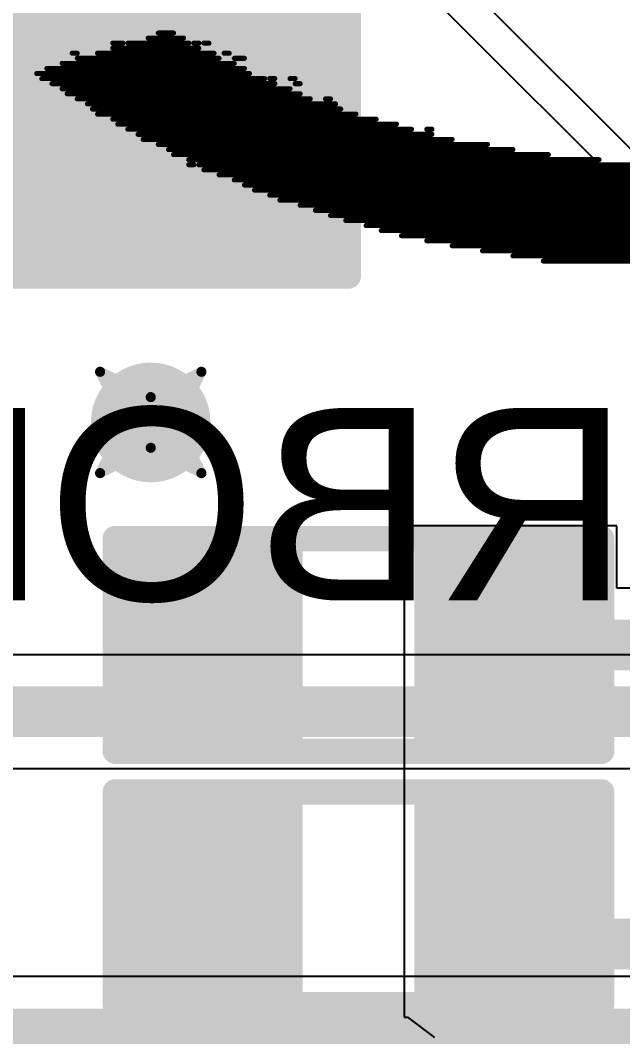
# Model space of a CAD drawing. Header units: inches. Extents: x -5 to 247, y -53 to 67.
# Drawn here: x 30.79 to 33.81, y -26.04 to -20.94 of the extents above; entities that cross this region are included whole.
import ezdxf

# ---------------------------------------------------------------- set-up
doc = ezdxf.new("R2010")
doc.units = ezdxf.units.IN
for name, color, linetype in [('Board Outline', 216, 'Continuous'), ('Bottom Layer', 5, 'Continuous'), ('Bottom Overlay', 54, 'Continuous'), ('Drill Drawing', 1, 'Continuous'), ('Top Layer', 1, 'Continuous'), ('Top Overlay', 2, 'Continuous'), ('Top Paste', 8, 'Continuous'), ('Top Solder', 216, 'Continuous'), ('Via Holes', 16, 'Continuous')]:
    doc.layers.add(name, color=color, linetype=linetype)
doc.styles.add('Arial', font='', dxfattribs={"height": 0.2})
doc.styles.get('Arial').set_extended_font_data('Arial')

# ---------------------------------------------------------------- blocks, each defined once
blk = doc.blocks.new('R___0603_19')
at = {"layer": 'Top Layer'}
for points in [[(-0.381, 0.4445), (-0.381, -0.4445), (-1.143, -0.4445), (-1.143, 0.4445)], [(1.143, 0.4445), (1.143, -0.4445), (0.381, -0.4445), (0.381, 0.4445)]]:
    blk.add_hatch(color=1, dxfattribs=at).paths.add_polyline_path(points)
at = {"layer": 'Top Paste'}
for points in [[(-0.381, 0.4445), (-0.381, -0.4445), (-1.143, -0.4445), (-1.143, 0.4445)], [(1.143, 0.4445), (1.143, -0.4445), (0.381, -0.4445), (0.381, 0.4445)]]:
    blk.add_hatch(color=8, dxfattribs=at).paths.add_polyline_path(points)
at = {"layer": 'Top Solder'}
for points in [[(-0.2794, 0.5461), (-0.2794, -0.5461), (-1.2446, -0.5461), (-1.2446, 0.5461)], [(1.2446, 0.5461), (1.2446, -0.5461), (0.2794, -0.5461), (0.2794, 0.5461)]]:
    blk.add_hatch(color=216, dxfattribs=at).paths.add_polyline_path(points)
at = {"layer": 'Top Overlay'}
for points in [[(-1.2192, 0.5334, 0.127, 0.127, 0), (-1.2192, -0.5334, 0.127, 0.127, 0)], [(1.2192, 0.5334, 0.127, 0.127, 0), (-1.2192, 0.5334, 0.127, 0.127, 0)], [(1.2192, 0.5334, 0.127, 0.127, 0), (1.2192, -0.5334, 0.127, 0.127, 0)], [(1.2192, -0.5334, 0.127, 0.127, 0), (-1.2192, -0.5334, 0.127, 0.127, 0)]]:
    blk.add_lwpolyline(points, format="xyseb", dxfattribs=at)
for points in [[(-1.25095, 0.5334, 0.0635, 0.0635, 1), (-1.18745, 0.5334, 0.0635, 0.0635, 1)], [(-1.25095, 0.5334, 0.0635, 0.0635, 1), (-1.18745, 0.5334, 0.0635, 0.0635, 1)], [(1.18745, 0.5334, 0.0635, 0.0635, 1), (1.25095, 0.5334, 0.0635, 0.0635, 1)], [(1.18745, 0.5334, 0.0635, 0.0635, 1), (1.25095, 0.5334, 0.0635, 0.0635, 1)], [(-1.25095, -0.5334, 0.0635, 0.0635, 1), (-1.18745, -0.5334, 0.0635, 0.0635, 1)], [(-1.25095, -0.5334, 0.0635, 0.0635, 1), (-1.18745, -0.5334, 0.0635, 0.0635, 1)], [(1.18745, -0.5334, 0.0635, 0.0635, 1), (1.25095, -0.5334, 0.0635, 0.0635, 1)], [(1.18745, -0.5334, 0.0635, 0.0635, 1), (1.25095, -0.5334, 0.0635, 0.0635, 1)]]:
    blk.add_lwpolyline(points, format="xyseb", close=True, dxfattribs=at)
blk = doc.blocks.new('R___0603_34')
at = {"layer": 'Top Layer'}
for points in [[(-0.381, 0.4445), (-0.381, -0.4445), (-1.143, -0.4445), (-1.143, 0.4445)], [(1.143, 0.4445), (1.143, -0.4445), (0.381, -0.4445), (0.381, 0.4445)]]:
    blk.add_hatch(color=1, dxfattribs=at).paths.add_polyline_path(points)
at = {"layer": 'Top Paste'}
for points in [[(-0.381, 0.4445), (-0.381, -0.4445), (-1.143, -0.4445), (-1.143, 0.4445)], [(1.143, 0.4445), (1.143, -0.4445), (0.381, -0.4445), (0.381, 0.4445)]]:
    blk.add_hatch(color=8, dxfattribs=at).paths.add_polyline_path(points)
at = {"layer": 'Top Solder'}
for points in [[(-0.2794, 0.5461), (-0.2794, -0.5461), (-1.2446, -0.5461), (-1.2446, 0.5461)], [(1.2446, 0.5461), (1.2446, -0.5461), (0.2794, -0.5461), (0.2794, 0.5461)]]:
    blk.add_hatch(color=216, dxfattribs=at).paths.add_polyline_path(points)
at = {"layer": 'Top Overlay'}
for points in [[(-1.2192, 0.5334, 0.127, 0.127, 0), (-1.2192, -0.5334, 0.127, 0.127, 0)], [(1.2192, 0.5334, 0.127, 0.127, 0), (-1.2192, 0.5334, 0.127, 0.127, 0)], [(1.2192, 0.5334, 0.127, 0.127, 0), (1.2192, -0.5334, 0.127, 0.127, 0)], [(1.2192, -0.5334, 0.127, 0.127, 0), (-1.2192, -0.5334, 0.127, 0.127, 0)]]:
    blk.add_lwpolyline(points, format="xyseb", dxfattribs=at)
for points in [[(-1.25095, 0.5334, 0.0635, 0.0635, 1), (-1.18745, 0.5334, 0.0635, 0.0635, 1)], [(-1.25095, 0.5334, 0.0635, 0.0635, 1), (-1.18745, 0.5334, 0.0635, 0.0635, 1)], [(1.18745, 0.5334, 0.0635, 0.0635, 1), (1.25095, 0.5334, 0.0635, 0.0635, 1)], [(1.18745, 0.5334, 0.0635, 0.0635, 1), (1.25095, 0.5334, 0.0635, 0.0635, 1)], [(-1.25095, -0.5334, 0.0635, 0.0635, 1), (-1.18745, -0.5334, 0.0635, 0.0635, 1)], [(-1.25095, -0.5334, 0.0635, 0.0635, 1), (-1.18745, -0.5334, 0.0635, 0.0635, 1)], [(1.18745, -0.5334, 0.0635, 0.0635, 1), (1.25095, -0.5334, 0.0635, 0.0635, 1)], [(1.18745, -0.5334, 0.0635, 0.0635, 1), (1.25095, -0.5334, 0.0635, 0.0635, 1)]]:
    blk.add_lwpolyline(points, format="xyseb", close=True, dxfattribs=at)
blk = doc.blocks.new('C___1206_51')
at = {"layer": 'Top Layer'}
for points in [[(-2.032, 0.889), (-0.508, 0.889), (-0.508, -0.889), (-2.032, -0.889)], [(0.508, 0.889), (2.032, 0.889), (2.032, -0.889), (0.508, -0.889)]]:
    blk.add_hatch(color=1, dxfattribs=at).paths.add_polyline_path(points)
at = {"layer": 'Top Paste'}
for points in [[(-2.032, 0.889), (-0.508, 0.889), (-0.508, -0.889), (-2.032, -0.889)], [(0.508, 0.889), (2.032, 0.889), (2.032, -0.889), (0.508, -0.889)]]:
    blk.add_hatch(color=8, dxfattribs=at).paths.add_polyline_path(points)
at = {"layer": 'Top Solder'}
for points in [[(-2.1336, 0.9906), (-0.4064, 0.9906), (-0.4064, -0.9906), (-2.1336, -0.9906)], [(0.4064, 0.9906), (2.1336, 0.9906), (2.1336, -0.9906), (0.4064, -0.9906)]]:
    blk.add_hatch(color=216, dxfattribs=at).paths.add_polyline_path(points)
at = {"layer": 'Top Overlay'}
for points in [[(-2.1336, 0.9906, 0.127, 0.127, 0), (-0.6096, 0.9906, 0.127, 0.127, 0)], [(-2.1336, 0.9906, 0.127, 0.127, 0), (-2.1336, -0.9906, 0.127, 0.127, 0)], [(0.6096, 0.9906, 0.127, 0.127, 0), (2.1336, 0.9906, 0.127, 0.127, 0)], [(2.1336, 0.9906, 0.127, 0.127, 0), (2.1336, -0.9906, 0.127, 0.127, 0)], [(-2.1336, -0.9906, 0.127, 0.127, 0), (-0.6096, -0.9906, 0.127, 0.127, 0)], [(0.6096, -0.9906, 0.127, 0.127, 0), (2.1336, -0.9906, 0.127, 0.127, 0)]]:
    blk.add_lwpolyline(points, format="xyseb", dxfattribs=at)
for points in [[(-2.16535, 0.9906, 0.0635, 0.0635, 1), (-2.10185, 0.9906, 0.0635, 0.0635, 1)], [(-2.16535, 0.9906, 0.0635, 0.0635, 1), (-2.10185, 0.9906, 0.0635, 0.0635, 1)], [(-0.64135, 0.9906, 0.0635, 0.0635, 1), (-0.57785, 0.9906, 0.0635, 0.0635, 1)], [(0.57785, 0.9906, 0.0635, 0.0635, 1), (0.64135, 0.9906, 0.0635, 0.0635, 1)], [(2.10185, 0.9906, 0.0635, 0.0635, 1), (2.16535, 0.9906, 0.0635, 0.0635, 1)], [(2.10185, 0.9906, 0.0635, 0.0635, 1), (2.16535, 0.9906, 0.0635, 0.0635, 1)], [(-2.16535, -0.9906, 0.0635, 0.0635, 1), (-2.10185, -0.9906, 0.0635, 0.0635, 1)], [(-2.16535, -0.9906, 0.0635, 0.0635, 1), (-2.10185, -0.9906, 0.0635, 0.0635, 1)], [(-0.64135, -0.9906, 0.0635, 0.0635, 1), (-0.57785, -0.9906, 0.0635, 0.0635, 1)], [(0.57785, -0.9906, 0.0635, 0.0635, 1), (0.64135, -0.9906, 0.0635, 0.0635, 1)], [(2.10185, -0.9906, 0.0635, 0.0635, 1), (2.16535, -0.9906, 0.0635, 0.0635, 1)], [(2.10185, -0.9906, 0.0635, 0.0635, 1), (2.16535, -0.9906, 0.0635, 0.0635, 1)]]:
    blk.add_lwpolyline(points, format="xyseb", close=True, dxfattribs=at)

msp = doc.modelspace()

# ---------------------------------------------------------------- hatches: boundary and pattern name
at = {"layer": 'Bottom Layer'}
h = msp.add_hatch(color=5, dxfattribs=at)
edge = h.paths.add_edge_path()
edge.add_arc((31.443, -22.9594), 0.3, 0, 360)
at = {"layer": 'Top Layer'}
h = msp.add_hatch(color=1, dxfattribs=at)
edge = h.paths.add_edge_path()
edge.add_arc((31.443, -22.9594), 0.3, 0, 360)
at = {"layer": 'Via Holes'}
h = msp.add_hatch(color=7, dxfattribs=at)
edge = h.paths.add_edge_path()
edge.add_arc((31.443, -22.9594), 0.15, 0, 360)

# ---------------------------------------------------------------- linework, layer by layer
at = {"layer": 'Board Outline'}
msp.add_lwpolyline([(49.772, 6.3476, 0.254, 0.254, -0.6504), (32.1175, -53.0547, 0.254, 0.254, 0)], format="xyseb", dxfattribs=at)
at = {"layer": 'Bottom Layer'}
for p, q in [((41.5297, -24.1245), (18.286, -24.1245)), ((18.404, -24.6943), (37.189, -24.6943)), ((37.1226, -25.7377), (19.0268, -25.7377))]:
    msp.add_line(p, q, dxfattribs=at)
for points in [[(18.286, -24.4094, 0.254, 0.254, 0), (41.8846, -24.4094, 0.254, 0.254, 0)], [(19.0268, -26.1521, 0.508, 0.508, 0), (43.2079, -26.1521, 0.508, 0.508, 0)]]:
    msp.add_lwpolyline(points, format="xyseb", dxfattribs=at)
at = {"layer": 'Bottom Overlay'}
for points in [[(31.4301, -21.0324, 0.0254, 0.0254, 0), (31.6079, -21.0324, 0.0254, 0.0254, 0)], [(31.4809, -21.007, 0.0254, 0.0254, 0), (31.5571, -21.007, 0.0254, 0.0254, 0)], [(31.2523, -21.0578, 0.0254, 0.0254, 0), (31.3031, -21.0578, 0.0254, 0.0254, 0)], [(31.2523, -21.0832, 0.0254, 0.0254, 0), (31.6841, -21.0832, 0.0254, 0.0254, 0)], [(31.3285, -21.0578, 0.0254, 0.0254, 0), (31.6333, -21.0578, 0.0254, 0.0254, 0)], [(31.6587, -21.0578, 0.0254, 0.0254, 0), (31.6841, -21.0578, 0.0254, 0.0254, 0)], [(31.7095, -21.0578, 0.0254, 0.0254, 0), (31.7349, -21.0578, 0.0254, 0.0254, 0)], [(31.0491, -21.1086, 0.0254, 0.0254, 0), (31.0745, -21.1086, 0.0254, 0.0254, 0)], [(31.0745, -21.134, 0.0254, 0.0254, 0), (31.7857, -21.134, 0.0254, 0.0254, 0)], [(31.1761, -21.1086, 0.0254, 0.0254, 0), (31.7603, -21.1086, 0.0254, 0.0254, 0)], [(31.8111, -21.1086, 0.0254, 0.0254, 0), (31.8365, -21.1086, 0.0254, 0.0254, 0)], [(31.8619, -21.134, 0.0254, 0.0254, 0), (31.9127, -21.134, 0.0254, 0.0254, 0)], [(30.9221, -21.1848, 0.0254, 0.0254, 0), (31.9127, -21.1848, 0.0254, 0.0254, 0)], [(30.9983, -21.1594, 0.0254, 0.0254, 0), (31.8619, -21.1594, 0.0254, 0.0254, 0)], [(30.8713, -21.2102, 0.0254, 0.0254, 0), (31.9381, -21.2102, 0.0254, 0.0254, 0)], [(30.8967, -21.2356, 0.0254, 0.0254, 0), (32.0143, -21.2356, 0.0254, 0.0254, 0)], [(32.0397, -21.2356, 0.0254, 0.0254, 0), (32.0651, -21.2356, 0.0254, 0.0254, 0)], [(32.1413, -21.2356, 0.0254, 0.0254, 0), (32.1667, -21.2356, 0.0254, 0.0254, 0)], [(30.9475, -21.261, 0.0254, 0.0254, 0), (32.0651, -21.261, 0.0254, 0.0254, 0)], [(30.9983, -21.2864, 0.0254, 0.0254, 0), (32.1413, -21.2864, 0.0254, 0.0254, 0)], [(32.1667, -21.261, 0.0254, 0.0254, 0), (32.1921, -21.261, 0.0254, 0.0254, 0)], [(31.0237, -21.3118, 0.0254, 0.0254, 0), (32.1921, -21.3118, 0.0254, 0.0254, 0)], [(31.0745, -21.3372, 0.0254, 0.0254, 0), (32.2429, -21.3372, 0.0254, 0.0254, 0)], [(32.3191, -21.3372, 0.0254, 0.0254, 0), (32.3445, -21.3372, 0.0254, 0.0254, 0)], [(31.1253, -21.3626, 0.0254, 0.0254, 0), (32.3699, -21.3626, 0.0254, 0.0254, 0)], [(31.1507, -21.388, 0.0254, 0.0254, 0), (32.3953, -21.388, 0.0254, 0.0254, 0)], [(31.1761, -21.4134, 0.0254, 0.0254, 0), (32.4715, -21.4134, 0.0254, 0.0254, 0)], [(31.2523, -21.4388, 0.0254, 0.0254, 0), (32.5731, -21.4388, 0.0254, 0.0254, 0)], [(31.2777, -21.4642, 0.0254, 0.0254, 0), (32.6747, -21.4642, 0.0254, 0.0254, 0)], [(31.3285, -21.4896, 0.0254, 0.0254, 0), (32.7509, -21.4896, 0.0254, 0.0254, 0)], [(32.8271, -21.4896, 0.0254, 0.0254, 0), (32.8525, -21.4896, 0.0254, 0.0254, 0)], [(31.3793, -21.515, 0.0254, 0.0254, 0), (32.8525, -21.515, 0.0254, 0.0254, 0)], [(31.4047, -21.5404, 0.0254, 0.0254, 0), (32.9541, -21.5404, 0.0254, 0.0254, 0)], [(31.4809, -21.5658, 0.0254, 0.0254, 0), (33.1319, -21.5658, 0.0254, 0.0254, 0)], [(31.5317, -21.5912, 0.0254, 0.0254, 0), (33.2589, -21.5912, 0.0254, 0.0254, 0)], [(31.5571, -21.6166, 0.0254, 0.0254, 0), (33.4367, -21.6166, 0.0254, 0.0254, 0)], [(31.6333, -21.642, 0.0254, 0.0254, 0), (33.6907, -21.642, 0.0254, 0.0254, 0)], [(31.6333, -21.6674, 0.0254, 0.0254, 0), (31.6587, -21.6674, 0.0254, 0.0254, 0)], [(31.6841, -21.6674, 0.0254, 0.0254, 0), (36.4847, -21.6674, 0.0254, 0.0254, 0)], [(31.7095, -21.6928, 0.0254, 0.0254, 0), (36.4339, -21.6928, 0.0254, 0.0254, 0)], [(31.7857, -21.7182, 0.0254, 0.0254, 0), (36.3831, -21.7182, 0.0254, 0.0254, 0)], [(31.8619, -21.7436, 0.0254, 0.0254, 0), (36.3323, -21.7436, 0.0254, 0.0254, 0)], [(31.9127, -21.769, 0.0254, 0.0254, 0), (36.2561, -21.769, 0.0254, 0.0254, 0)], [(31.9635, -21.7944, 0.0254, 0.0254, 0), (36.1799, -21.7944, 0.0254, 0.0254, 0)], [(32.0397, -21.8198, 0.0254, 0.0254, 0), (36.1291, -21.8198, 0.0254, 0.0254, 0)], [(32.0905, -21.8452, 0.0254, 0.0254, 0), (36.0529, -21.8452, 0.0254, 0.0254, 0)], [(32.1921, -21.8706, 0.0254, 0.0254, 0), (35.9767, -21.8706, 0.0254, 0.0254, 0)], [(32.2683, -21.896, 0.0254, 0.0254, 0), (35.9005, -21.896, 0.0254, 0.0254, 0)], [(32.3445, -21.9214, 0.0254, 0.0254, 0), (35.8243, -21.9214, 0.0254, 0.0254, 0)], [(32.4207, -21.9468, 0.0254, 0.0254, 0), (35.7481, -21.9468, 0.0254, 0.0254, 0)], [(32.5223, -21.9722, 0.0254, 0.0254, 0), (35.6465, -21.9722, 0.0254, 0.0254, 0)], [(32.5985, -21.9976, 0.0254, 0.0254, 0), (35.5703, -21.9976, 0.0254, 0.0254, 0)], [(32.7001, -22.023, 0.0254, 0.0254, 0), (35.4687, -22.023, 0.0254, 0.0254, 0)], [(32.8271, -22.0484, 0.0254, 0.0254, 0), (35.3671, -22.0484, 0.0254, 0.0254, 0)], [(32.9541, -22.0738, 0.0254, 0.0254, 0), (35.2147, -22.0738, 0.0254, 0.0254, 0)], [(33.1065, -22.0992, 0.0254, 0.0254, 0), (35.0623, -22.0992, 0.0254, 0.0254, 0)], [(33.2589, -22.1246, 0.0254, 0.0254, 0), (34.9099, -22.1246, 0.0254, 0.0254, 0)], [(33.4113, -22.15, 0.0254, 0.0254, 0), (34.7321, -22.15, 0.0254, 0.0254, 0)]]:
    msp.add_lwpolyline(points, format="xyseb", dxfattribs=at)
for points in [[(31.4237, -21.0324, 0.0127, 0.0127, 1), (31.4364, -21.0324, 0.0127, 0.0127, 1)], [(31.4745, -21.007, 0.0127, 0.0127, 1), (31.4872, -21.007, 0.0127, 0.0127, 1)], [(31.5507, -21.007, 0.0127, 0.0127, 1), (31.5634, -21.007, 0.0127, 0.0127, 1)], [(31.6015, -21.0324, 0.0127, 0.0127, 1), (31.6142, -21.0324, 0.0127, 0.0127, 1)], [(31.2459, -21.0578, 0.0127, 0.0127, 1), (31.2586, -21.0578, 0.0127, 0.0127, 1)], [(31.2459, -21.0832, 0.0127, 0.0127, 1), (31.2586, -21.0832, 0.0127, 0.0127, 1)], [(31.2967, -21.0578, 0.0127, 0.0127, 1), (31.3094, -21.0578, 0.0127, 0.0127, 1)], [(31.3221, -21.0578, 0.0127, 0.0127, 1), (31.3348, -21.0578, 0.0127, 0.0127, 1)], [(31.6269, -21.0578, 0.0127, 0.0127, 1), (31.6396, -21.0578, 0.0127, 0.0127, 1)], [(31.6523, -21.0578, 0.0127, 0.0127, 1), (31.665, -21.0578, 0.0127, 0.0127, 1)], [(31.6777, -21.0578, 0.0127, 0.0127, 1), (31.6904, -21.0578, 0.0127, 0.0127, 1)], [(31.6777, -21.0832, 0.0127, 0.0127, 1), (31.6904, -21.0832, 0.0127, 0.0127, 1)], [(31.7031, -21.0578, 0.0127, 0.0127, 1), (31.7158, -21.0578, 0.0127, 0.0127, 1)], [(31.7285, -21.0578, 0.0127, 0.0127, 1), (31.7412, -21.0578, 0.0127, 0.0127, 1)], [(31.0427, -21.1086, 0.0127, 0.0127, 1), (31.0554, -21.1086, 0.0127, 0.0127, 1)], [(31.0681, -21.1086, 0.0127, 0.0127, 1), (31.0808, -21.1086, 0.0127, 0.0127, 1)], [(31.0681, -21.134, 0.0127, 0.0127, 1), (31.0808, -21.134, 0.0127, 0.0127, 1)], [(31.1697, -21.1086, 0.0127, 0.0127, 1), (31.1824, -21.1086, 0.0127, 0.0127, 1)], [(31.7539, -21.1086, 0.0127, 0.0127, 1), (31.7666, -21.1086, 0.0127, 0.0127, 1)], [(31.7793, -21.134, 0.0127, 0.0127, 1), (31.792, -21.134, 0.0127, 0.0127, 1)], [(31.8047, -21.1086, 0.0127, 0.0127, 1), (31.8174, -21.1086, 0.0127, 0.0127, 1)], [(31.8301, -21.1086, 0.0127, 0.0127, 1), (31.8428, -21.1086, 0.0127, 0.0127, 1)], [(31.8555, -21.134, 0.0127, 0.0127, 1), (31.8682, -21.134, 0.0127, 0.0127, 1)], [(31.9063, -21.134, 0.0127, 0.0127, 1), (31.919, -21.134, 0.0127, 0.0127, 1)], [(30.9157, -21.1848, 0.0127, 0.0127, 1), (30.9284, -21.1848, 0.0127, 0.0127, 1)], [(30.9919, -21.1594, 0.0127, 0.0127, 1), (31.0046, -21.1594, 0.0127, 0.0127, 1)], [(31.8555, -21.1594, 0.0127, 0.0127, 1), (31.8682, -21.1594, 0.0127, 0.0127, 1)], [(31.9063, -21.1848, 0.0127, 0.0127, 1), (31.919, -21.1848, 0.0127, 0.0127, 1)], [(30.8649, -21.2102, 0.0127, 0.0127, 1), (30.8776, -21.2102, 0.0127, 0.0127, 1)], [(30.8903, -21.2356, 0.0127, 0.0127, 1), (30.903, -21.2356, 0.0127, 0.0127, 1)], [(31.9317, -21.2102, 0.0127, 0.0127, 1), (31.9444, -21.2102, 0.0127, 0.0127, 1)], [(32.0079, -21.2356, 0.0127, 0.0127, 1), (32.0206, -21.2356, 0.0127, 0.0127, 1)], [(32.0333, -21.2356, 0.0127, 0.0127, 1), (32.046, -21.2356, 0.0127, 0.0127, 1)], [(32.0587, -21.2356, 0.0127, 0.0127, 1), (32.0714, -21.2356, 0.0127, 0.0127, 1)], [(32.1349, -21.2356, 0.0127, 0.0127, 1), (32.1476, -21.2356, 0.0127, 0.0127, 1)], [(32.1603, -21.2356, 0.0127, 0.0127, 1), (32.173, -21.2356, 0.0127, 0.0127, 1)], [(30.9411, -21.261, 0.0127, 0.0127, 1), (30.9538, -21.261, 0.0127, 0.0127, 1)], [(30.9919, -21.2864, 0.0127, 0.0127, 1), (31.0046, -21.2864, 0.0127, 0.0127, 1)], [(32.0587, -21.261, 0.0127, 0.0127, 1), (32.0714, -21.261, 0.0127, 0.0127, 1)], [(32.1349, -21.2864, 0.0127, 0.0127, 1), (32.1476, -21.2864, 0.0127, 0.0127, 1)], [(32.1603, -21.261, 0.0127, 0.0127, 1), (32.173, -21.261, 0.0127, 0.0127, 1)], [(32.1857, -21.261, 0.0127, 0.0127, 1), (32.1984, -21.261, 0.0127, 0.0127, 1)], [(31.0173, -21.3118, 0.0127, 0.0127, 1), (31.03, -21.3118, 0.0127, 0.0127, 1)], [(31.0681, -21.3372, 0.0127, 0.0127, 1), (31.0808, -21.3372, 0.0127, 0.0127, 1)], [(32.1857, -21.3118, 0.0127, 0.0127, 1), (32.1984, -21.3118, 0.0127, 0.0127, 1)], [(32.2365, -21.3372, 0.0127, 0.0127, 1), (32.2492, -21.3372, 0.0127, 0.0127, 1)], [(32.3127, -21.3372, 0.0127, 0.0127, 1), (32.3254, -21.3372, 0.0127, 0.0127, 1)], [(32.3381, -21.3372, 0.0127, 0.0127, 1), (32.3508, -21.3372, 0.0127, 0.0127, 1)], [(31.1189, -21.3626, 0.0127, 0.0127, 1), (31.1316, -21.3626, 0.0127, 0.0127, 1)], [(31.1443, -21.388, 0.0127, 0.0127, 1), (31.157, -21.388, 0.0127, 0.0127, 1)], [(32.3635, -21.3626, 0.0127, 0.0127, 1), (32.3762, -21.3626, 0.0127, 0.0127, 1)], [(32.3889, -21.388, 0.0127, 0.0127, 1), (32.4016, -21.388, 0.0127, 0.0127, 1)], [(31.1697, -21.4134, 0.0127, 0.0127, 1), (31.1824, -21.4134, 0.0127, 0.0127, 1)], [(31.2459, -21.4388, 0.0127, 0.0127, 1), (31.2586, -21.4388, 0.0127, 0.0127, 1)], [(32.4651, -21.4134, 0.0127, 0.0127, 1), (32.4778, -21.4134, 0.0127, 0.0127, 1)], [(32.5667, -21.4388, 0.0127, 0.0127, 1), (32.5794, -21.4388, 0.0127, 0.0127, 1)], [(31.2713, -21.4642, 0.0127, 0.0127, 1), (31.284, -21.4642, 0.0127, 0.0127, 1)], [(31.3221, -21.4896, 0.0127, 0.0127, 1), (31.3348, -21.4896, 0.0127, 0.0127, 1)], [(32.6683, -21.4642, 0.0127, 0.0127, 1), (32.681, -21.4642, 0.0127, 0.0127, 1)], [(32.7445, -21.4896, 0.0127, 0.0127, 1), (32.7572, -21.4896, 0.0127, 0.0127, 1)], [(32.8207, -21.4896, 0.0127, 0.0127, 1), (32.8334, -21.4896, 0.0127, 0.0127, 1)], [(32.8461, -21.4896, 0.0127, 0.0127, 1), (32.8588, -21.4896, 0.0127, 0.0127, 1)], [(31.3729, -21.515, 0.0127, 0.0127, 1), (31.3856, -21.515, 0.0127, 0.0127, 1)], [(31.3983, -21.5404, 0.0127, 0.0127, 1), (31.411, -21.5404, 0.0127, 0.0127, 1)], [(32.8461, -21.515, 0.0127, 0.0127, 1), (32.8588, -21.515, 0.0127, 0.0127, 1)], [(32.9477, -21.5404, 0.0127, 0.0127, 1), (32.9604, -21.5404, 0.0127, 0.0127, 1)], [(31.4745, -21.5658, 0.0127, 0.0127, 1), (31.4872, -21.5658, 0.0127, 0.0127, 1)], [(31.5253, -21.5912, 0.0127, 0.0127, 1), (31.538, -21.5912, 0.0127, 0.0127, 1)], [(33.1255, -21.5658, 0.0127, 0.0127, 1), (33.1382, -21.5658, 0.0127, 0.0127, 1)], [(33.2525, -21.5912, 0.0127, 0.0127, 1), (33.2652, -21.5912, 0.0127, 0.0127, 1)], [(31.5507, -21.6166, 0.0127, 0.0127, 1), (31.5634, -21.6166, 0.0127, 0.0127, 1)], [(31.6269, -21.642, 0.0127, 0.0127, 1), (31.6396, -21.642, 0.0127, 0.0127, 1)], [(33.4303, -21.6166, 0.0127, 0.0127, 1), (33.443, -21.6166, 0.0127, 0.0127, 1)], [(33.6843, -21.642, 0.0127, 0.0127, 1), (33.697, -21.642, 0.0127, 0.0127, 1)], [(31.6269, -21.6674, 0.0127, 0.0127, 1), (31.6396, -21.6674, 0.0127, 0.0127, 1)], [(31.6523, -21.6674, 0.0127, 0.0127, 1), (31.665, -21.6674, 0.0127, 0.0127, 1)], [(31.6777, -21.6674, 0.0127, 0.0127, 1), (31.6904, -21.6674, 0.0127, 0.0127, 1)], [(31.7031, -21.6928, 0.0127, 0.0127, 1), (31.7158, -21.6928, 0.0127, 0.0127, 1)], [(31.7793, -21.7182, 0.0127, 0.0127, 1), (31.792, -21.7182, 0.0127, 0.0127, 1)], [(31.8555, -21.7436, 0.0127, 0.0127, 1), (31.8682, -21.7436, 0.0127, 0.0127, 1)], [(31.9063, -21.769, 0.0127, 0.0127, 1), (31.919, -21.769, 0.0127, 0.0127, 1)], [(31.9571, -21.7944, 0.0127, 0.0127, 1), (31.9698, -21.7944, 0.0127, 0.0127, 1)], [(32.0333, -21.8198, 0.0127, 0.0127, 1), (32.046, -21.8198, 0.0127, 0.0127, 1)], [(32.0841, -21.8452, 0.0127, 0.0127, 1), (32.0968, -21.8452, 0.0127, 0.0127, 1)], [(32.1857, -21.8706, 0.0127, 0.0127, 1), (32.1984, -21.8706, 0.0127, 0.0127, 1)], [(32.2619, -21.896, 0.0127, 0.0127, 1), (32.2746, -21.896, 0.0127, 0.0127, 1)], [(32.3381, -21.9214, 0.0127, 0.0127, 1), (32.3508, -21.9214, 0.0127, 0.0127, 1)], [(32.4143, -21.9468, 0.0127, 0.0127, 1), (32.427, -21.9468, 0.0127, 0.0127, 1)], [(32.5159, -21.9722, 0.0127, 0.0127, 1), (32.5286, -21.9722, 0.0127, 0.0127, 1)], [(32.5921, -21.9976, 0.0127, 0.0127, 1), (32.6048, -21.9976, 0.0127, 0.0127, 1)], [(32.6937, -22.023, 0.0127, 0.0127, 1), (32.7064, -22.023, 0.0127, 0.0127, 1)], [(32.8207, -22.0484, 0.0127, 0.0127, 1), (32.8334, -22.0484, 0.0127, 0.0127, 1)], [(32.9477, -22.0738, 0.0127, 0.0127, 1), (32.9604, -22.0738, 0.0127, 0.0127, 1)], [(33.1001, -22.0992, 0.0127, 0.0127, 1), (33.1128, -22.0992, 0.0127, 0.0127, 1)], [(33.2525, -22.1246, 0.0127, 0.0127, 1), (33.2652, -22.1246, 0.0127, 0.0127, 1)], [(33.4049, -22.15, 0.0127, 0.0127, 1), (33.4176, -22.15, 0.0127, 0.0127, 1)]]:
    msp.add_lwpolyline(points, format="xyseb", close=True, dxfattribs=at)
at = {"layer": 'Drill Drawing'}
for points in [[(31.189, -22.7054, 0.0508, 0.0508, 0), (31.443, -22.8324, 0.0508, 0.0508, 0)], [(31.189, -22.7054, 0.0508, 0.0508, 0), (31.316, -22.9594, 0.0508, 0.0508, 0)], [(31.443, -22.8324, 0.0508, 0.0508, 0), (31.697, -22.7054, 0.0508, 0.0508, 0)], [(31.57, -22.9594, 0.0508, 0.0508, 0), (31.697, -22.7054, 0.0508, 0.0508, 0)], [(31.189, -23.2134, 0.0508, 0.0508, 0), (31.316, -22.9594, 0.0508, 0.0508, 0)], [(31.57, -22.9594, 0.0508, 0.0508, 0), (31.697, -23.2134, 0.0508, 0.0508, 0)], [(31.189, -23.2134, 0.0508, 0.0508, 0), (31.443, -23.0864, 0.0508, 0.0508, 0)], [(31.443, -23.0864, 0.0508, 0.0508, 0), (31.697, -23.2134, 0.0508, 0.0508, 0)]]:
    msp.add_lwpolyline(points, format="xyseb", dxfattribs=at)
for points in [[(31.1763, -22.7054, 0.0254, 0.0254, 1), (31.2017, -22.7054, 0.0254, 0.0254, 1)], [(31.1763, -22.7054, 0.0254, 0.0254, 1), (31.2017, -22.7054, 0.0254, 0.0254, 1)], [(31.6843, -22.7054, 0.0254, 0.0254, 1), (31.7097, -22.7054, 0.0254, 0.0254, 1)], [(31.6843, -22.7054, 0.0254, 0.0254, 1), (31.7097, -22.7054, 0.0254, 0.0254, 1)], [(31.4303, -22.8324, 0.0254, 0.0254, 1), (31.4557, -22.8324, 0.0254, 0.0254, 1)], [(31.4303, -22.8324, 0.0254, 0.0254, 1), (31.4557, -22.8324, 0.0254, 0.0254, 1)], [(31.3033, -22.9594, 0.0254, 0.0254, 1), (31.3287, -22.9594, 0.0254, 0.0254, 1)], [(31.3033, -22.9594, 0.0254, 0.0254, 1), (31.3287, -22.9594, 0.0254, 0.0254, 1)], [(31.5573, -22.9594, 0.0254, 0.0254, 1), (31.5827, -22.9594, 0.0254, 0.0254, 1)], [(31.5573, -22.9594, 0.0254, 0.0254, 1), (31.5827, -22.9594, 0.0254, 0.0254, 1)], [(31.4303, -23.0864, 0.0254, 0.0254, 1), (31.4557, -23.0864, 0.0254, 0.0254, 1)], [(31.4303, -23.0864, 0.0254, 0.0254, 1), (31.4557, -23.0864, 0.0254, 0.0254, 1)], [(31.1763, -23.2134, 0.0254, 0.0254, 1), (31.2017, -23.2134, 0.0254, 0.0254, 1)], [(31.1763, -23.2134, 0.0254, 0.0254, 1), (31.2017, -23.2134, 0.0254, 0.0254, 1)], [(31.6843, -23.2134, 0.0254, 0.0254, 1), (31.7097, -23.2134, 0.0254, 0.0254, 1)], [(31.6843, -23.2134, 0.0254, 0.0254, 1), (31.7097, -23.2134, 0.0254, 0.0254, 1)]]:
    msp.add_lwpolyline(points, format="xyseb", close=True, dxfattribs=at)
at = {"layer": 'Top Layer'}
for p, q in [((34.9881, -22.7285), (32.2303, -19.9706)), ((32.162, -20.1356), (34.8715, -22.8451)), ((33.7797, -23.4778), (32.7129, -23.4778)), ((32.7129, -23.4778), (32.7129, -24.57)), ((33.7797, -23.7898), (33.7797, -23.4778)), ((34.2242, -23.7898), (33.7797, -23.7898)), ((32.7129, -24.57), (32.7129, -24.6716)), ((32.7129, -24.6716), (32.7129, -24.8494)), ((32.7129, -24.8494), (32.7129, -25.9416)), ((32.7129, -25.9416), (32.7296, -25.9416)), ((32.7296, -25.9416), (32.8653, -26.0432))]:
    msp.add_line(p, q, dxfattribs=at)
for points in [[(33.2463, -24.0747, 0.254, 0.254, 0), (34.2242, -24.0747, 0.254, 0.254, 0)], [(33.2463, -25.3447, 0.254, 0.254, 0), (33.4749, -25.5733, 0.254, 0.254, 0)], [(33.4749, -25.5733, 0.254, 0.254, 0), (34.3082, -25.5733, 0.254, 0.254, 0)]]:
    msp.add_lwpolyline(points, format="xyseb", dxfattribs=at)
for points in [[(33.1828, -24.0747, 0.127, 0.127, 1), (33.3098, -24.0747, 0.127, 0.127, 1)], [(33.1828, -25.3447, 0.127, 0.127, 1), (33.3098, -25.3447, 0.127, 0.127, 1)], [(33.4114, -25.5733, 0.127, 0.127, 1), (33.5384, -25.5733, 0.127, 0.127, 1)], [(33.4114, -25.5733, 0.127, 0.127, 1), (33.5384, -25.5733, 0.127, 0.127, 1)]]:
    msp.add_lwpolyline(points, format="xyseb", close=True, dxfattribs=at)

# ---------------------------------------------------------------- block references
for name, p, rotation in [('C___1206_51', (31.443, -20.0921), 90), ('R___0603_34', (32.4843, -24.0747), 180), ('R___0603_19', (32.4843, -25.3447), 180)]:
    msp.add_blockref(name, p, dxfattribs=dict(rotation=rotation))

# ---------------------------------------------------------------- texts
at = {"layer": 'Bottom Overlay', "style": 'Arial', "text_generation_flag": 2}
msp.add_text('ZERO CARBON FOOTPRINT', height=0.9652, rotation=360, dxfattribs=at).set_placement((39.8375, -23.8518))

doc.saveas('drawing.dxf')
